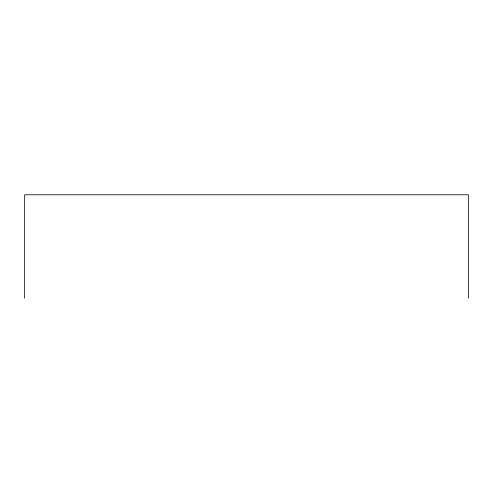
<?xml version="1.0" encoding="UTF-8"?>
<svg xmlns="http://www.w3.org/2000/svg" width="493" height="493" viewBox="0 0 493 493"><rect width="100%" height="100%" fill="white"/><g stroke="black" fill="none" stroke-linecap="round" stroke-linejoin="round"><path stroke-width="0.74" d="M468.35 298.222L468.35 194.778L24.65 194.778L24.65 298.222"/></g></svg>
